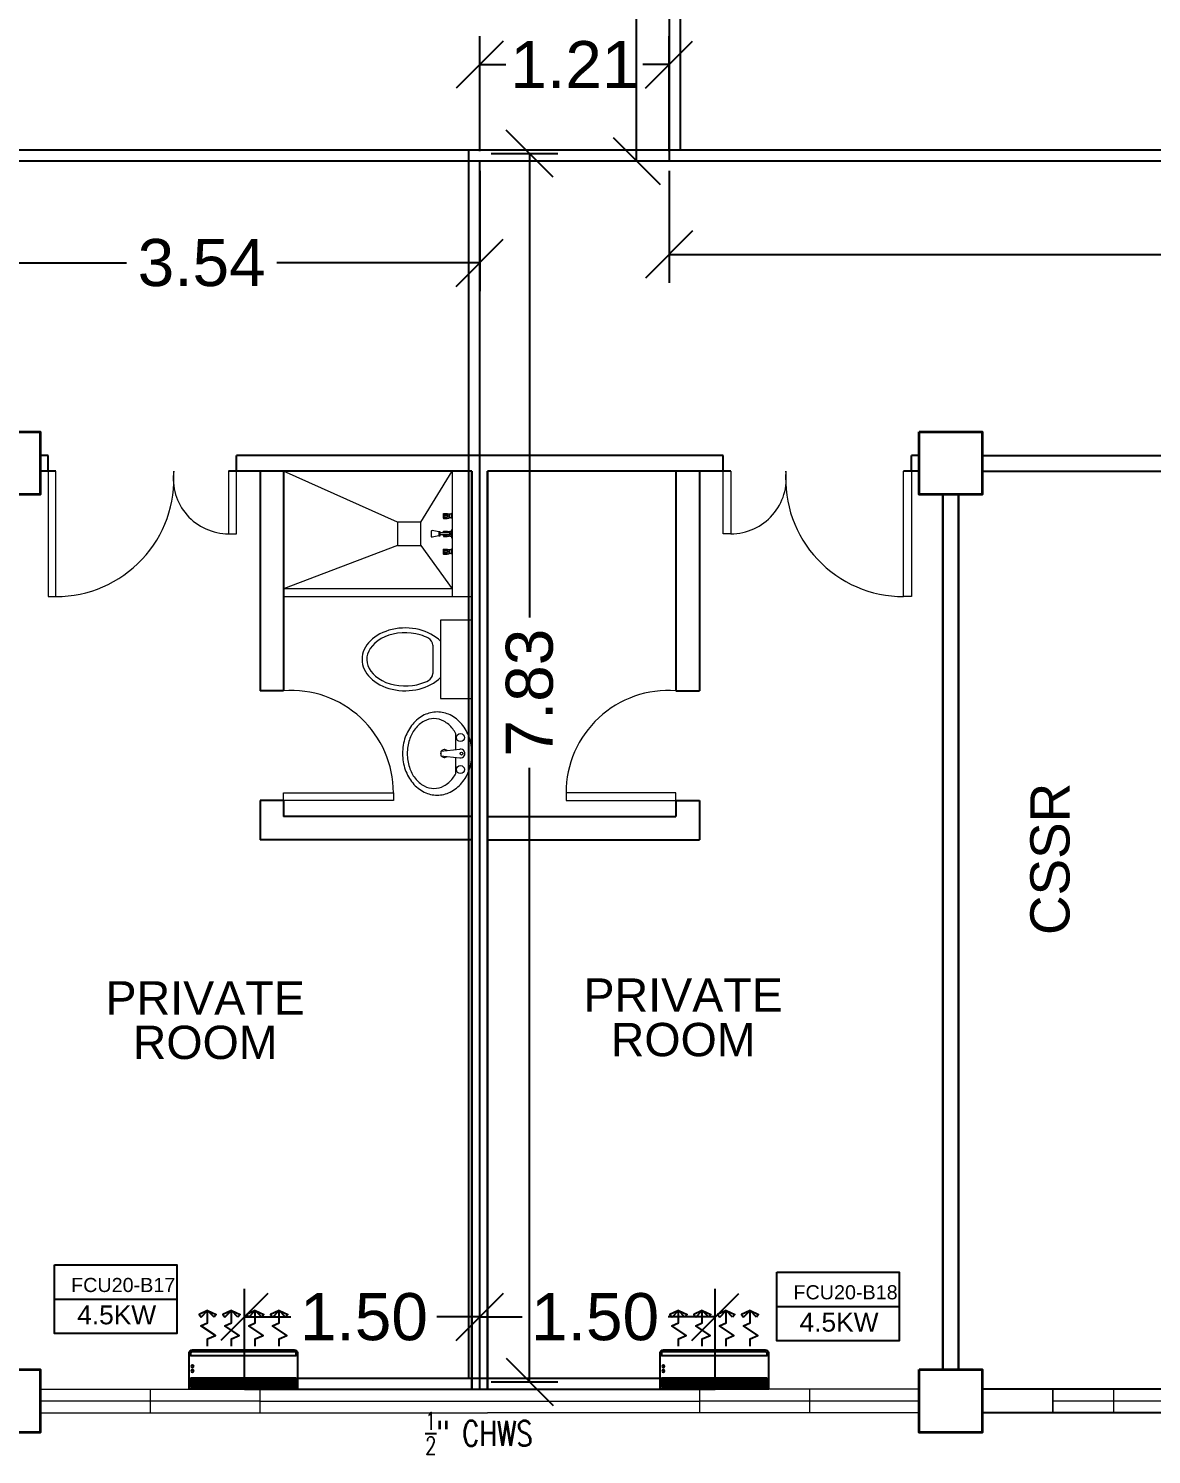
# Model space of a CAD drawing. Header units: millimetres. Extents: x 5 to 598, y 3 to 339.
# Drawn here: x 266.09 to 273.25, y 182.67 to 191.75 of the extents above; entities that cross this region are included whole.
import ezdxf

# ---------------------------------------------------------------- set-up
doc = ezdxf.new("R2010")
doc.units = ezdxf.units.MM
doc.header["$MEASUREMENT"] = 0
for name, color, linetype in [('AIR', 7, 'Continuous'), ('fcu line', 7, 'Continuous'), ('fcu return', 7, 'Continuous'), ('label', 7, 'Continuous'), ('Legends', 7, 'Continuous'), ('pipe label', 7, 'Continuous')]:
    doc.layers.add(name, color=color, linetype=linetype)
doc.styles.add('Arch-Dim', font='simplex.shx', dxfattribs={"width": 0.75})
doc.styles.get("Standard").update_dxf_attribs({"font": 'arial.ttf'})
doc.styles.add('SWISSLT175', font='swissl.ttf', dxfattribs={"height": 0.175})
doc.dimstyles.new('Copy of dimension', dxfattribs={"dimtxt": 0.3, "dimasz": 0.3, "dimexe": 0.18, "dimexo": 0.0625, "dimgap": 0.09, "dimtad": 0, "dimzin": 0, "dimdsep": 46, "dimtxsty": 'Standard', "dimblk": 'OBLIQUE', "dimcen": 0.09, "dimclrd": 256, "dimclre": 256, "dimclrt": 256, "dimadec": 0, "dimazin": 0, "dimtfac": 1, "dimtofl": 0, "dimtmove": 0, "dimatfit": 3, "dimldrblk": 'OBLIQUE', "dimfxl": 1, "dimtolj": 1, "dimtzin": 0, "dimarcsym": 0})

# ---------------------------------------------------------------- blocks, each defined once
blk = doc.blocks.new('CARRIER-S30-32 (FCD)')
at = {"layer": 'AIR'}
for p, q in [((0.825, -0.05), (-0.825, -0.05)), ((0.825, -0.075), (-0.825, -0.075)), ((0.825, -0.1), (-0.825, -0.1)), ((0.825, -0.125), (-0.825, -0.125)), ((0.825, -0.15), (-0.825, -0.15)), ((-0.6, -0.025), (-0.6, -0.175)), ((-0.4, -0.025), (-0.4, -0.175)), ((-0.2, -0.025), (-0.2, -0.175)), ((0, -0.025), (0, -0.175)), ((0.2, -0.025), (0.2, -0.175)), ((0.4, -0.025), (0.4, -0.175)), ((0.6, -0.025), (0.6, -0.175))]:
    blk.add_line(p, q, dxfattribs=at)
for points in [[(-0.8, -0.62), (0.8, -0.62, 0.414214), (0.85, -0.57), (0.85, 0), (-0.85, 0), (-0.85, -0.57, 0.414214)], [(-0.8, -0.595), (0.8, -0.595, 0.414214), (0.825, -0.57), (0.825, -0.525), (-0.825, -0.525), (-0.825, -0.57, 0.414214)]]:
    blk.add_lwpolyline(points, format="xyb", close=True, dxfattribs=at)
for points in [[(-0.825, -0.025), (0.825, -0.025), (0.825, -0.175), (-0.825, -0.175)], [(-0.664, -1.134), (-0.562, -1.239), (-0.697, -1.177)], [(-0.461, -1.134), (-0.562, -1.239), (-0.428, -1.177)], [(-0.289, -1.134), (-0.188, -1.239), (-0.322, -1.177)], [(-0.086, -1.134), (-0.188, -1.239), (-0.053, -1.177)], [(0.086, -1.134), (0.187, -1.239), (0.053, -1.177)], [(0.289, -1.134), (0.187, -1.239), (0.322, -1.177)], [(0.461, -1.134), (0.562, -1.239), (0.428, -1.177)], [(0.664, -1.134), (0.562, -1.239), (0.697, -1.177)]]:
    blk.add_lwpolyline(points, close=True, dxfattribs=at)
for points in [[(-0.562, -0.678), (-0.562, -0.794), (-0.44, -0.843), (-0.667, -0.996), (-0.562, -1.044), (-0.562, -1.239)], [(-0.188, -0.678), (-0.188, -0.794), (-0.065, -0.843), (-0.292, -0.996), (-0.188, -1.044), (-0.188, -1.239)], [(0.187, -0.678), (0.187, -0.794), (0.31, -0.843), (0.083, -0.996), (0.187, -1.044), (0.187, -1.239)], [(0.562, -0.678), (0.562, -0.794), (0.685, -0.843), (0.458, -0.996), (0.562, -1.044), (0.562, -1.239)]]:
    blk.add_lwpolyline(points, dxfattribs=at)
for centre in [(-0.8, -0.285), (-0.8, -0.36)]:
    blk.add_circle(centre, 0.0187, dxfattribs=at)
blk = doc.blocks.new('_Oblique')
at = {"color": 0, "linetype": 'ByBlock', "lineweight": -2}
blk.add_line((-0.5, -0.5), (0.5, 0.5), dxfattribs=at)
blk = doc.blocks.new('*D119')
at = {"layer": 'Defpoints', "color": 0, "transparency": 16777216}
for p in [(270.175, 190.9093), (279.1929, 190.9093), (270.175, 190.3138)]:
    blk.add_point(p, dxfattribs=at)
at = {"layer": 'Legends', "lineweight": -2, "transparency": 16777216}
for p, q in [((270.175, 190.8468), (270.175, 190.1338)), ((279.1929, 190.8468), (279.1929, 190.1338)), ((270.175, 190.3138), (274.2059, 190.3138)), ((279.1929, 190.3138), (275.1621, 190.3138))]:
    blk.add_line(p, q, dxfattribs=at)
at = {"layer": 'Legends', "lineweight": -2, "transparency": 16777216, "xscale": 0.3, "yscale": 0.3, "zscale": 0.3, "rotation": 180}
blk.add_blockref('_Oblique', (270.175, 190.3138), dxfattribs=at)
at = {"layer": 'Legends', "lineweight": -2, "transparency": 16777216, "xscale": 0.3, "yscale": 0.3, "zscale": 0.3}
blk.add_blockref('_Oblique', (279.1929, 190.3138), dxfattribs=at)
at = {"layer": 'Legends', "transparency": 16777216, "insert": (274.684, 190.3138), "char_height": 0.3, "attachment_point": 5}
blk.add_mtext('\\A1;9.02', dxfattribs=at)
blk = doc.blocks.new('*D120')
at = {"layer": 'Defpoints', "color": 0, "transparency": 16777216}
for p in [(268.9691, 191.5238), (268.9691, 190.9093), (270.175, 190.9093)]:
    blk.add_point(p, dxfattribs=at)
at = {"layer": 'Legends', "lineweight": -2, "transparency": 16777216}
for p, q in [((268.9691, 190.9718), (268.9691, 191.7038)), ((270.175, 190.9718), (270.175, 191.7038)), ((268.9691, 191.5238), (269.1355, 191.5238)), ((270.175, 191.5238), (270.0086, 191.5238))]:
    blk.add_line(p, q, dxfattribs=at)
at = {"layer": 'Legends', "lineweight": -2, "transparency": 16777216, "xscale": 0.3, "yscale": 0.3, "zscale": 0.3, "rotation": 180}
blk.add_blockref('_Oblique', (268.9691, 191.5238), dxfattribs=at)
at = {"layer": 'Legends', "lineweight": -2, "transparency": 16777216, "xscale": 0.3, "yscale": 0.3, "zscale": 0.3}
blk.add_blockref('_Oblique', (270.175, 191.5238), dxfattribs=at)
at = {"layer": 'Legends', "transparency": 16777216, "insert": (269.572, 191.5238), "char_height": 0.3, "attachment_point": 5}
blk.add_mtext('\\A1;1.21', dxfattribs=at)
blk = doc.blocks.new('*D121')
at = {"layer": 'Defpoints', "color": 0, "transparency": 16777216}
for p in [(269.9682, 195.0739), (270.175, 195.0739), (270.175, 190.9093)]:
    blk.add_point(p, dxfattribs=at)
at = {"layer": 'Legends', "lineweight": -2, "transparency": 16777216}
for p, q in [((270.1125, 195.0739), (269.7882, 195.0739)), ((269.9682, 195.0739), (269.9682, 193.4772)), ((269.9682, 190.9093), (269.9682, 192.5061)), ((270.1125, 190.9093), (269.7882, 190.9093))]:
    blk.add_line(p, q, dxfattribs=at)
at = {"layer": 'Legends', "lineweight": -2, "transparency": 16777216, "xscale": 0.3, "yscale": 0.3, "zscale": 0.3}
for p, rotation in [((269.9682, 195.0739), 90), ((269.9682, 190.9093), 270)]:
    blk.add_blockref('_Oblique', p, dxfattribs=dict(at, rotation=rotation))
at = {"layer": 'Legends', "transparency": 16777216, "insert": (269.9682, 192.9916), "char_height": 0.3, "attachment_point": 5, "rotation": 90}
blk.add_mtext('\\A1;4.16', dxfattribs=at)
blk = doc.blocks.new('*D122')
at = {"layer": 'Defpoints', "color": 0, "transparency": 16777216}
for p in [(268.9802, 190.9563), (268.9802, 183.1313), (269.2866, 183.1313)]:
    blk.add_point(p, dxfattribs=at)
at = {"layer": 'Legends', "lineweight": -2, "transparency": 16777216}
for p, q in [((269.0427, 190.9563), (269.4666, 190.9563)), ((269.2866, 190.9563), (269.2866, 188.0006)), ((269.2866, 183.1313), (269.2866, 187.0438)), ((269.0427, 183.1313), (269.4666, 183.1313))]:
    blk.add_line(p, q, dxfattribs=at)
at = {"layer": 'Legends', "lineweight": -2, "transparency": 16777216, "xscale": 0.3, "yscale": 0.3, "zscale": 0.3}
for p, rotation in [((269.2866, 190.9563), 90), ((269.2866, 183.1313), 270)]:
    blk.add_blockref('_Oblique', p, dxfattribs=dict(at, rotation=rotation))
at = {"layer": 'Legends', "transparency": 16777216, "insert": (269.2866, 187.5222), "char_height": 0.3, "attachment_point": 5, "rotation": 90}
blk.add_mtext('\\A1;7.83', dxfattribs=at)
blk = doc.blocks.new('*D123')
at = {"layer": 'Defpoints', "color": 0, "transparency": 16777216}
for p in [(270.4691, 183.5446), (268.9691, 183.0843), (270.4691, 183.0843)]:
    blk.add_point(p, dxfattribs=at)
at = {"layer": 'Legends', "lineweight": -2, "transparency": 16777216}
for p, q in [((268.9691, 183.1468), (268.9691, 183.7246)), ((270.4691, 183.1468), (270.4691, 183.7246)), ((268.9691, 183.5446), (269.2389, 183.5446)), ((270.4691, 183.5446), (270.1689, 183.5446))]:
    blk.add_line(p, q, dxfattribs=at)
at = {"layer": 'Legends', "lineweight": -2, "transparency": 16777216, "xscale": 0.3, "yscale": 0.3, "zscale": 0.3, "rotation": 180}
blk.add_blockref('_Oblique', (268.9691, 183.5446), dxfattribs=at)
at = {"layer": 'Legends', "lineweight": -2, "transparency": 16777216, "xscale": 0.3, "yscale": 0.3, "zscale": 0.3}
blk.add_blockref('_Oblique', (270.4691, 183.5446), dxfattribs=at)
at = {"layer": 'Legends', "transparency": 16777216, "insert": (269.7039, 183.5446), "char_height": 0.3, "attachment_point": 5}
blk.add_mtext('\\A1;1.50', dxfattribs=at)
blk = doc.blocks.new('*D124')
at = {"layer": 'Defpoints', "color": 0, "transparency": 16777216}
for p in [(267.4691, 183.5446), (267.4691, 183.0843), (268.9691, 183.0843)]:
    blk.add_point(p, dxfattribs=at)
at = {"layer": 'Legends', "lineweight": -2, "transparency": 16777216}
for p, q in [((267.4691, 183.1468), (267.4691, 183.7246)), ((268.9691, 183.1468), (268.9691, 183.7246)), ((267.4691, 183.5446), (267.7659, 183.5446)), ((268.9691, 183.5446), (268.6959, 183.5446))]:
    blk.add_line(p, q, dxfattribs=at)
at = {"layer": 'Legends', "lineweight": -2, "transparency": 16777216, "xscale": 0.3, "yscale": 0.3, "zscale": 0.3, "rotation": 180}
blk.add_blockref('_Oblique', (267.4691, 183.5446), dxfattribs=at)
at = {"layer": 'Legends', "lineweight": -2, "transparency": 16777216, "xscale": 0.3, "yscale": 0.3, "zscale": 0.3}
blk.add_blockref('_Oblique', (268.9691, 183.5446), dxfattribs=at)
at = {"layer": 'Legends', "transparency": 16777216, "insert": (268.2309, 183.5446), "char_height": 0.3, "attachment_point": 5}
blk.add_mtext('\\A1;1.50', dxfattribs=at)
blk = doc.blocks.new('*D125')
at = {"layer": 'Defpoints', "color": 0, "transparency": 16777216}
for p in [(265.4253, 190.9093), (268.9691, 190.9093), (265.4253, 190.2605)]:
    blk.add_point(p, dxfattribs=at)
at = {"layer": 'Legends', "lineweight": -2, "transparency": 16777216}
for p, q in [((265.4253, 190.8468), (265.4253, 190.0805)), ((268.9691, 190.8468), (268.9691, 190.0805)), ((265.4253, 190.2605), (266.7183, 190.2605)), ((268.9691, 190.2605), (267.6761, 190.2605))]:
    blk.add_line(p, q, dxfattribs=at)
at = {"layer": 'Legends', "lineweight": -2, "transparency": 16777216, "xscale": 0.3, "yscale": 0.3, "zscale": 0.3, "rotation": 180}
blk.add_blockref('_Oblique', (265.4253, 190.2605), dxfattribs=at)
at = {"layer": 'Legends', "lineweight": -2, "transparency": 16777216, "xscale": 0.3, "yscale": 0.3, "zscale": 0.3}
blk.add_blockref('_Oblique', (268.9691, 190.2605), dxfattribs=at)
at = {"layer": 'Legends', "transparency": 16777216, "insert": (267.1972, 190.2605), "char_height": 0.3, "attachment_point": 5}
blk.add_mtext('\\A1;3.54', dxfattribs=at)

msp = doc.modelspace()

# ---------------------------------------------------------------- linework, layer by layer
at = {"color": 8, "lineweight": 25}
for p, q in [((266.2191, 189.0343), (266.1691, 189.0343)), ((266.2191, 188.9343), (266.2191, 189.0343)), ((269.0191, 189.0343), (267.4191, 189.0343)), ((267.4191, 188.9343), (267.4191, 189.0343)), ((270.5191, 189.0343), (268.9191, 189.0343)), ((270.5191, 188.9343), (270.5191, 189.0343)), ((271.7691, 189.0343), (271.7191, 189.0343)), ((271.7191, 188.9343), (271.7191, 189.0343)), ((272.1691, 189.0343), (275.1191, 189.0343)), ((266.2691, 188.9343), (266.1691, 188.9343)), ((268.9191, 188.9343), (267.3691, 188.9343)), ((268.9191, 183.0843), (268.9191, 188.9343)), ((268.9191, 188.9343), (268.9191, 183.0843)), ((269.0191, 183.0843), (269.0191, 188.9343)), ((269.0191, 188.9343), (269.0191, 183.0843)), ((270.5691, 188.9343), (269.0191, 188.9343)), ((271.7691, 188.9343), (271.6691, 188.9343)), ((272.1691, 188.9343), (275.4191, 188.9343)), ((271.9191, 183.2093), (271.9191, 188.7843)), ((271.9191, 188.7843), (271.9191, 183.2093)), ((272.0191, 188.7843), (272.0191, 185.8093)), ((272.0191, 183.2093), (272.0191, 188.7843)), ((272.0191, 188.7843), (272.0191, 183.2093)), ((272.0191, 187.1843), (272.0191, 185.0843)), ((275.5191, 183.0843), (272.1691, 183.0843)), ((275.5191, 182.9343), (272.1691, 182.9343))]:
    msp.add_line(p, q, dxfattribs=at)
at = {"color": 8, "lineweight": 25, "ltscale": 0.3}
for p, q in [((267.5691, 188.9343), (267.5691, 187.5343)), ((267.7191, 188.9343), (267.7191, 187.5343)), ((270.2191, 188.9343), (270.2191, 187.5343)), ((270.3691, 188.9343), (270.3691, 187.5343)), ((267.7191, 187.5343), (267.5691, 187.5343)), ((270.2191, 187.5343), (270.3691, 187.5343)), ((267.5691, 186.8343), (267.5691, 186.5843)), ((267.7191, 186.8343), (267.5691, 186.8343)), ((267.7191, 186.8343), (267.7191, 186.7343)), ((270.2191, 186.8343), (270.2191, 186.7343)), ((270.2191, 186.8343), (270.3691, 186.8343)), ((270.3691, 186.8343), (270.3691, 186.5843)), ((268.9191, 186.7343), (267.7191, 186.7343)), ((269.0191, 186.7343), (270.2191, 186.7343)), ((268.9191, 186.5843), (267.5691, 186.5843)), ((269.0191, 186.5843), (270.3691, 186.5843))]:
    msp.add_line(p, q, dxfattribs=at)
at = {"color": 8, "lineweight": 9, "ltscale": 0.3}
for p, q in [((268.4441, 188.6093), (267.7191, 188.9343)), ((268.5941, 188.6093), (268.7941, 188.9343)), ((268.4441, 188.4593), (267.7191, 188.1843)), ((268.5941, 188.4593), (268.7941, 188.1843))]:
    msp.add_line(p, q, dxfattribs=at)
at = {"color": 8, "lineweight": 9}
for p, q in [((268.7941, 188.9343), (268.7941, 188.1343)), ((268.7354, 188.6611), (268.7354, 188.6349)), ((268.7354, 188.6611), (268.7369, 188.6611)), ((268.7354, 188.6349), (268.7369, 188.6349)), ((268.7369, 188.6611), (268.7388, 188.6647)), ((268.7369, 188.6611), (268.7369, 188.6349)), ((268.7369, 188.6349), (268.7388, 188.6313)), ((268.7388, 188.6647), (268.7388, 188.6313)), ((268.7388, 188.6647), (268.7607, 188.6646)), ((268.7388, 188.6313), (268.7607, 188.6313)), ((268.7475, 188.654), (268.7596, 188.654)), ((268.7475, 188.6419), (268.7596, 188.6419)), ((268.7476, 188.6611), (268.7597, 188.6611)), ((268.7476, 188.6349), (268.7597, 188.6349)), ((268.7607, 188.6646), (268.7648, 188.6625)), ((268.7607, 188.6612), (268.7607, 188.6539)), ((268.7607, 188.6348), (268.7607, 188.6421)), ((268.7607, 188.6313), (268.7648, 188.6335)), ((268.7666, 188.662), (268.7725, 188.662)), ((268.7666, 188.634), (268.7725, 188.634)), ((268.7725, 188.662), (268.7747, 188.6612)), ((268.7725, 188.662), (268.7725, 188.634)), ((268.7725, 188.634), (268.7747, 188.6347)), ((268.7747, 188.6612), (268.7747, 188.6347)), ((268.7865, 188.6593), (268.7747, 188.6593)), ((268.7865, 188.6366), (268.7747, 188.6366)), ((268.7933, 188.665), (268.7865, 188.6616)), ((268.7865, 188.6616), (268.7865, 188.6343)), ((268.7933, 188.6309), (268.7865, 188.6343)), ((268.7933, 188.665), (268.7933, 188.6309)), ((268.7933, 188.665), (268.7941, 188.665)), ((268.7933, 188.6309), (268.7941, 188.6309)), ((268.7941, 188.665), (268.7941, 188.6309)), ((268.6622, 188.515), (268.6622, 188.5537)), ((268.7087, 188.5467), (268.6667, 188.5552)), ((268.7087, 188.522), (268.6667, 188.5135)), ((268.7162, 188.5467), (268.7087, 188.5467)), ((268.7087, 188.5467), (268.7087, 188.522)), ((268.7087, 188.5467), (268.7087, 188.522)), ((268.7087, 188.522), (268.7162, 188.522)), ((268.7162, 188.522), (268.7162, 188.5467)), ((268.7162, 188.5419), (268.7786, 188.5419)), ((268.7786, 188.5268), (268.7162, 188.5268)), ((268.7353, 188.5474), (268.7353, 188.5419)), ((268.7353, 188.5474), (268.7369, 188.5474)), ((268.7353, 188.5268), (268.7353, 188.5213)), ((268.7353, 188.5213), (268.7369, 188.5213)), ((268.7369, 188.5474), (268.7388, 188.551)), ((268.7369, 188.5474), (268.7369, 188.5419)), ((268.7369, 188.5268), (268.7369, 188.5213)), ((268.7369, 188.5213), (268.7387, 188.5177)), ((268.7388, 188.551), (268.7387, 188.5419)), ((268.7387, 188.5268), (268.7387, 188.5177)), ((268.7387, 188.5177), (268.7607, 188.5177)), ((268.7388, 188.551), (268.7607, 188.551)), ((268.7476, 188.5474), (268.7597, 188.5474)), ((268.7476, 188.5213), (268.7597, 188.5213)), ((268.7607, 188.551), (268.7648, 188.5488)), ((268.7607, 188.5476), (268.7607, 188.5419)), ((268.7607, 188.5211), (268.7607, 188.5268)), ((268.7607, 188.5177), (268.7648, 188.5199)), ((268.7666, 188.5484), (268.7725, 188.5484)), ((268.7666, 188.5203), (268.7725, 188.5203)), ((268.7725, 188.5484), (268.7725, 188.5419)), ((268.7725, 188.5484), (268.7747, 188.5476)), ((268.7725, 188.5268), (268.7725, 188.5203)), ((268.7725, 188.5203), (268.7747, 188.5211)), ((268.7747, 188.5476), (268.7747, 188.5419)), ((268.7786, 188.5457), (268.7747, 188.5457)), ((268.7747, 188.5268), (268.7747, 188.5211)), ((268.7786, 188.523), (268.7747, 188.523)), ((268.7786, 188.517), (268.7786, 188.5517)), ((268.7786, 188.5517), (268.7883, 188.5517)), ((268.7786, 188.5419), (268.7786, 188.5268)), ((268.7883, 188.517), (268.7786, 188.517)), ((268.7883, 188.5517), (268.7941, 188.5633)), ((268.7883, 188.517), (268.7883, 188.5517)), ((268.7883, 188.5517), (268.7883, 188.517)), ((268.794, 188.5054), (268.7883, 188.517)), ((268.7941, 188.5633), (268.794, 188.5054)), ((268.7353, 188.4338), (268.7368, 188.4338)), ((268.7353, 188.4338), (268.7353, 188.4076)), ((268.7368, 188.4338), (268.7387, 188.4374)), ((268.7368, 188.4338), (268.7368, 188.4076)), ((268.7387, 188.4374), (268.7607, 188.4374)), ((268.7387, 188.4374), (268.7387, 188.404)), ((268.7475, 188.4268), (268.7596, 188.4268)), ((268.7476, 188.4338), (268.7597, 188.4338)), ((268.7607, 188.4374), (268.7648, 188.4352)), ((268.7607, 188.4339), (268.7607, 188.4266)), ((268.7666, 188.4347), (268.7724, 188.4347)), ((268.7724, 188.4347), (268.7724, 188.4067)), ((268.7724, 188.4347), (268.7747, 188.434)), ((268.7747, 188.434), (268.7747, 188.4075)), ((268.7865, 188.4321), (268.7747, 188.4321)), ((268.7933, 188.4378), (268.7865, 188.4343)), ((268.7865, 188.4343), (268.7865, 188.4071)), ((268.7933, 188.4378), (268.794, 188.4378)), ((268.7933, 188.4378), (268.7933, 188.4037)), ((268.794, 188.4378), (268.794, 188.4037)), ((268.7353, 188.4076), (268.7368, 188.4076)), ((268.7368, 188.4076), (268.7387, 188.404)), ((268.7387, 188.404), (268.7607, 188.404)), ((268.7475, 188.4147), (268.7596, 188.4147)), ((268.7476, 188.4076), (268.7597, 188.4076)), ((268.7607, 188.4075), (268.7607, 188.4148)), ((268.7607, 188.404), (268.7648, 188.4062)), ((268.7666, 188.4067), (268.7724, 188.4067)), ((268.7724, 188.4067), (268.7747, 188.4075)), ((268.7865, 188.4093), (268.7747, 188.4093)), ((268.7933, 188.4037), (268.7865, 188.4071)), ((268.7933, 188.4037), (268.794, 188.4037)), ((268.9191, 187.9843), (268.7191, 187.9843)), ((268.7191, 187.9843), (268.7191, 187.4843)), ((268.9191, 187.4843), (268.9191, 187.9843)), ((269.0191, 187.4843), (269.0191, 187.9843)), ((268.6691, 187.8249), (268.6691, 187.644)), ((268.7191, 187.4843), (268.9191, 187.4843)), ((268.8171, 187.1587), (268.8171, 187.261)), ((268.7212, 187.1488), (268.843, 187.1622)), ((269.0191, 187.1843), (269.0191, 185.0843)), ((268.7212, 187.1198), (268.843, 187.1065)), ((272.0191, 184.8093), (272.0191, 184.4343)), ((272.0191, 184.4343), (272.0191, 183.2093)), ((266.1691, 183.0843), (268.9191, 183.0843)), ((266.1691, 183.0843), (266.1691, 182.9343)), ((266.8691, 183.0843), (266.8691, 182.9343)), ((267.5691, 182.9343), (267.5691, 183.0843)), ((268.9191, 183.0843), (269.0191, 183.0843)), ((271.7691, 183.0843), (269.0191, 183.0843)), ((270.3691, 183.0843), (270.3691, 182.9343)), ((271.0691, 183.0843), (271.0691, 182.9343)), ((271.7691, 182.9343), (271.7691, 183.0843)), ((272.6191, 183.0843), (272.1691, 183.0843)), ((272.6191, 183.0843), (272.6191, 182.9343)), ((273.0091, 182.9343), (273.0091, 183.0843)), ((273.0091, 183.0843), (273.3991, 183.0843)), ((267.5691, 183.0093), (266.1691, 183.0093)), ((267.5691, 183.0093), (270.3691, 183.0093)), ((271.7691, 183.0093), (270.3691, 183.0093)), ((274.5691, 183.0093), (272.6191, 183.0093)), ((266.1691, 182.9343), (269.0191, 182.9343)), ((271.7691, 182.9343), (269.0191, 182.9343)), ((272.1691, 182.9343), (272.6191, 182.9343)), ((272.6191, 182.9343), (274.5191, 182.9343)), ((272.6191, 182.9343), (273.0091, 182.9343))]:
    msp.add_line(p, q, dxfattribs=at)
at = {"color": 8, "lineweight": 35}
for points in [[(265.7691, 189.1843), (266.1691, 189.1843), (266.1691, 188.7843), (265.7691, 188.7843)], [(271.7691, 189.1843), (272.1691, 189.1843), (272.1691, 188.7843), (271.7691, 188.7843)], [(265.7691, 183.2093), (266.1691, 183.2093), (266.1691, 182.8093), (265.7691, 182.8093)], [(271.7691, 183.2093), (272.1691, 183.2093), (272.1691, 182.8093), (271.7691, 182.8093)]]:
    msp.add_lwpolyline(points, close=True, dxfattribs=at)
at = {"color": 8, "lineweight": 13, "ltscale": 0.03}
for points in [[(266.2691, 188.9343), (266.2191, 188.9343), (266.2191, 188.1343), (266.2691, 188.1343)], [(267.4191, 188.9343), (267.3691, 188.9343), (267.3691, 188.5343), (267.4191, 188.5343)], [(270.5191, 188.9343), (270.5691, 188.9343), (270.5691, 188.5343), (270.5191, 188.5343)], [(271.6691, 188.9343), (271.7191, 188.9343), (271.7191, 188.1343), (271.6691, 188.1343)], [(267.7191, 186.8343), (267.7191, 186.8843), (268.4191, 186.8843), (268.4191, 186.8343)], [(270.2191, 186.8343), (270.2191, 186.8843), (269.5191, 186.8843), (269.5191, 186.8343)]]:
    msp.add_lwpolyline(points, close=True, dxfattribs=at)
at = {"color": 8, "lineweight": 9, "ltscale": 0.03}
msp.add_lwpolyline([(268.5941, 188.4593), (268.5941, 188.6093), (268.4441, 188.6093), (268.4441, 188.4593)], close=True, dxfattribs=at)
at = {"color": 8, "lineweight": 9, "ltscale": 0.3}
msp.add_lwpolyline([(268.7941, 188.1843), (267.7191, 188.1843), (267.7191, 188.1343), (268.9191, 188.1343), (268.9191, 188.1343)], dxfattribs=at)
at = {"color": 8, "lineweight": 9}
msp.add_lwpolyline([(268.6981, 187.3993, 0.11576), (268.6156, 187.38, 0.104047), (268.5418, 187.3217, 0.090875), (268.4944, 187.2378, 0.083344), (268.4771, 187.1343, 0.083344), (268.4944, 187.0309, 0.090875), (268.5418, 186.947, 0.104047), (268.6156, 186.8887, 0.11576), (268.6981, 186.8693, 0.11576), (268.7805, 186.8887, 0.104047), (268.8543, 186.947, 0.090875), (268.9017, 187.0309, 0.083344), (268.9191, 187.1343, 0.083344), (268.9017, 187.2378, 0.090875), (268.8543, 187.3217, 0.104047), (268.7805, 187.38, 0.11576)], format="xyb", close=True, dxfattribs=at)
msp.add_lwpolyline([(268.6771, 187.3568, 0.124838), (268.6145, 187.341, 0.105788), (268.5568, 187.2917, 0.086697), (268.5206, 187.2219, 0.076776), (268.5071, 187.1343, 0.076776), (268.5206, 187.0468, 0.086697), (268.5568, 186.977, 0.105788), (268.6145, 186.9277, 0.124838), (268.6771, 186.9118, 0.124838), (268.7396, 186.9277, 0.105788), (268.7973, 186.977, 0.040067), (268.8171, 187.0077), (268.8171, 187.11, 0.040067)], format="xyb", dxfattribs=at)
msp.add_lwpolyline([(272.6191, 183.0843), (274.5691, 183.0843), (274.5691, 182.9343), (272.6191, 182.9343)], close=True, dxfattribs=at)
for centre, radius in [((268.8461, 187.2359), 0.0255), ((268.8526, 187.1343), 0.0095), ((268.8461, 187.0327), 0.0255)]:
    msp.add_circle(centre, radius, dxfattribs=at)
at = {"color": 8, "lineweight": 13, "ltscale": 0.03}
for centre, radius, start, end in [((266.2691, 188.8859), 0.7516, 270, 3.69522), ((267.3691, 188.8875), 0.3531, 172.37185, 270), ((270.5691, 188.8875), 0.3531, 270, 7.62815), ((271.6691, 188.8859), 0.7516, 176.30478, 270), ((267.7673, 186.8843), 0.6518, 0, 94.24219), ((270.1708, 186.8843), 0.6518, 85.75781, 180)]:
    msp.add_arc(centre, radius, start, end, dxfattribs=at)
at = {"color": 8, "lineweight": 9}
for centre, radius, start, end in [((268.6191, 187.8249), 0.05, 0, 61.84994), ((268.6191, 187.644), 0.05, 298.00836, 360), ((268.6771, 187.2256), 0.1313, 61.53644, 90), ((268.6532, 187.1816), 0.1812, 37.38145, 61.53644), ((268.6158, 187.153), 0.2284, 28.20375, 37.38145), ((268.7441, 187.1343), 0.025, 48.79782, 143.69319), ((268.8461, 187.1343), 0.028, 263.75449, 96.24551), ((268.7441, 187.1343), 0.025, 161.37929, 198.62071), ((268.8149, 187.1343), 0.0948, 171.20259, 188.79741), ((268.7441, 187.1343), 0.025, 216.30681, 311.20218)]:
    msp.add_arc(centre, radius, start, end, dxfattribs=at)
for centre, major_axis, ratio, start_param, end_param in [((268.7432, 188.648), (0.00268, 0.00268), 1, 1.643677, 3.068487), ((268.7484, 188.6737), (0.00896, 0.00896), 1, 3.15309, 3.864175), ((268.7484, 188.6223), (-0.00896, 0.00896), 1, -0.722807, -0.011722), ((268.7482, 188.6436), (0.00738, 0.00738), 1, 0.858879, 1.643677), ((268.7482, 188.6523), (-0.00738, 0.00738), 1, 1.497691, 2.282489), ((268.7596, 188.6503), (0.00268, 0.00268), 1, 0.157647, 0.785286), ((268.7596, 188.6457), (0.00268, 0.00268), 1, 3.926878, 4.554518), ((268.7597, 188.6649), (-0.00268, 0.00268), 1, 2.356082, 2.983721), ((268.7597, 188.6311), (-0.00268, 0.00268), 1, -1.41315, -0.785511), ((268.7545, 188.6432), (-0.00887, 0.00887), 1, 4.509022, 4.870036), ((268.7545, 188.6528), (-0.00887, 0.00887), 1, 2.983721, 3.344735), ((268.7537, 188.6197), (0.0118, 0.0118), 1, 0.132318, 0.264544), ((268.7537, 188.6762), (-0.0118, 0.0118), 1, 2.876824, 3.009049), ((268.7666, 188.6658), (-0.00268, 0.00268), 1, 1.862141, 2.356082), ((268.7666, 188.6302), (-0.00268, 0.00268), 1, -0.785511, -0.291569), ((268.7618, 188.648), (0.00268, 0.00268), 1, 4.915531, 6.079819), ((268.6654, 188.517), (-0.00268, 0.00268), 1, 1.354119, 2.724181), ((268.7484, 188.5601), (0.00896, 0.00896), 1, 3.15309, 3.864175), ((268.7484, 188.5086), (0.00896, 0.00896), 1, 0.847989, 1.559075), ((268.7597, 188.5512), (0.00268, 0.00268), 1, 3.926878, 4.554518), ((268.7597, 188.5175), (0.00268, 0.00268), 1, 0.157647, 0.785286), ((268.7537, 188.5626), (-0.0118, 0.0118), 1, 2.876824, 3.009049), ((268.7536, 188.5061), (-0.0118, 0.0118), 1, -1.438478, -1.306252), ((268.7666, 188.5521), (0.00268, 0.00268), 1, 3.432937, 3.926878), ((268.7666, 188.5165), (0.00268, 0.00268), 1, 0.785286, 1.279227), ((268.7432, 188.4207), (0.00268, 0.00268), 1, 1.643677, 3.068487), ((268.7484, 188.4464), (0.00896, 0.00896), 1, 3.15309, 3.864175), ((268.7482, 188.4164), (0.00738, 0.00738), 1, 0.858879, 1.643677), ((268.7596, 188.423), (0.00268, 0.00268), 1, 0.157647, 0.785286), ((268.7597, 188.4376), (-0.00268, 0.00268), 1, 2.356082, 2.983721), ((268.7545, 188.4159), (-0.00887, 0.00887), 1, 4.509022, 4.870036), ((268.7536, 188.449), (0.0118, 0.0118), 1, 4.44762, 4.579846), ((268.7666, 188.4385), (-0.00268, 0.00268), 1, 1.862141, 2.356082), ((268.7618, 188.4207), (0.00268, 0.00268), 1, 4.915531, 6.079819), ((268.7484, 188.395), (-0.00896, 0.00896), 1, -0.722807, -0.011722), ((268.7482, 188.4251), (-0.00738, 0.00738), 1, 1.497691, 2.282489), ((268.7596, 188.4184), (0.00268, 0.00268), 1, 3.926878, 4.554518), ((268.7597, 188.4038), (-0.00268, 0.00268), 1, -1.41315, -0.785511), ((268.7545, 188.4255), (-0.00887, 0.00887), 1, 2.983721, 3.344735), ((268.7536, 188.3925), (0.0118, 0.0118), 1, 0.132318, 0.264544), ((268.7666, 188.4029), (-0.00268, 0.00268), 1, -0.785511, -0.291569), ((268.4941, 187.7343), (0.275, 0), 0.727273, 0.612555, 5.670631)]:
    msp.add_ellipse(centre, major_axis=major_axis, ratio=ratio, start_param=start_param, end_param=end_param, dxfattribs=at)
at = {"color": 8, "lineweight": 9, "extrusion": (-2.88216e-41, -4.99074e-41, -1)}
msp.add_ellipse((268.6654, 188.5517), major_axis=(-0.00268, 0.00268), ratio=1, start_param=6.066732, end_param=7.436794, dxfattribs=at)
at = {"color": 8, "lineweight": 9}
msp.add_open_spline([(268.6426, 187.869), (268.6262, 187.8778), (268.6082, 187.8852), (268.517, 187.9121), (268.4298, 187.907), (268.2982, 187.8492), (268.2568, 187.7991), (268.2434, 187.701), (268.2693, 187.6489), (268.3805, 187.5748), (268.4642, 187.557), (268.578, 187.5726), (268.6129, 187.5841), (268.6425, 187.5998)], degree=3, knots=[0.937253, 0.937253, 0.937253, 0.937253, 1.185372, 1.185372, 2.113864, 2.113864, 3.042356, 3.042356, 3.970847, 3.970847, 4.899339, 4.899339, 5.346062, 5.346062, 5.346062, 5.346062], dxfattribs=at)
at = {"layer": 'fcu line', "linetype": 'Continuous'}
for p, q in [((270.175, 195.0739), (270.175, 190.9093)), ((283.9816, 190.9093), (249.2045, 190.9093)), ((268.9691, 183.0843), (268.9691, 190.9093)), ((267.4691, 183.0843), (270.4691, 183.0843))]:
    msp.add_line(p, q, dxfattribs=at)
at = {"layer": 'fcu return', "linetype": 'Continuous'}
for p, q in [((270.245, 195.0739), (270.245, 190.9793)), ((283.9116, 190.9793), (249.2045, 190.9793)), ((268.8991, 183.1543), (268.8991, 190.9793)), ((267.4691, 183.1543), (270.4691, 183.1543))]:
    msp.add_line(p, q, dxfattribs=at)
at = {"layer": 'Legends', "linetype": 'Continuous', "lineweight": 25}
for p, q in [((266.2604, 183.6586), (267.0393, 183.6586)), ((270.8626, 183.6122), (271.6415, 183.6122))]:
    msp.add_line(p, q, dxfattribs=at)
at = {"layer": 'Legends'}
for points in [[(266.2604, 183.8771), (267.0393, 183.8771), (267.0393, 183.4402), (266.2604, 183.4402)], [(270.8626, 183.8306), (271.6415, 183.8306), (271.6415, 183.3937), (270.8626, 183.3937)]]:
    msp.add_lwpolyline(points, close=True, dxfattribs=at)

# ---------------------------------------------------------------- block references
at = {"layer": 'AIR', "xscale": -0.4053817101480872, "yscale": 0.4053817101480872, "zscale": 0.4053817101480872, "rotation": 180}
for p in [(267.463, 183.0843), (270.463, 183.0843)]:
    msp.add_blockref('CARRIER-S30-32 (FCD)', p, dxfattribs=at)

# ---------------------------------------------------------------- texts
at = {"layer": 'label', "color": 8, "lineweight": 9, "ltscale": 0.4, "insert": (272.6033, 186.4632), "char_height": 0.25, "attachment_point": 5, "rotation": 90, "line_spacing_factor": 0.8, "style": 'SWISSLT175'}
msp.add_mtext('CSSR', dxfattribs=at)
at = {"layer": 'label', "color": 8, "lineweight": 9, "ltscale": 0.4, "char_height": 0.2125, "attachment_point": 5, "line_spacing_factor": 0.8, "style": 'SWISSLT175'}
for insert in [(270.2648, 185.4523), (267.2194, 185.4345)]:
    msp.add_mtext('PRIVATE ^JROOM', dxfattribs=dict(at, insert=insert))
at = {"layer": 'Legends', "linetype": 'Continuous', "lineweight": 25, "attachment_point": 1}
for s, width, insert, char_height in [('FCU20-B17', 0.448108, (266.3654, 183.7936), 0.09), ('FCU20-B18', 0.448108, (270.9676, 183.7471), 0.09), ('4.5KW', 0.236742, (266.4042, 183.6179), 0.12), ('4.5KW', 0.236742, (271.0064, 183.5714), 0.12)]:
    msp.add_mtext_dynamic_manual_height_columns(s, width=width, gutter_width=1.011, heights=[0], dxfattribs=dict(at, insert=insert, char_height=char_height))
at = {"layer": 'pipe label', "color": 3, "linetype": 'Continuous', "lineweight": 25, "insert": (268.6207, 182.9375), "char_height": 0.16, "attachment_point": 1, "style": 'Arch-Dim'}
msp.add_mtext_dynamic_manual_height_columns('\\A1;{\\H0.7x;\\S1/2;}" CHWS', width=1.17294, gutter_width=1.011, heights=[0], dxfattribs=at)

# ---------------------------------------------------------------- dimensions: what is measured, and where the dimension line sits
at = {"layer": 'Legends'}
dim = msp.add_linear_dim(base=(269.9682, 195.0739), p1=(270.175, 190.9093), p2=(270.175, 195.0739), angle=90, dimstyle='Copy of dimension', dxfattribs=at)
dim.commit()
dim.dimension.update_dxf_attribs({"geometry": '*D121', "text_midpoint": (269.9682, 192.9916)})
for base, p1, p2, picture, middle in [((268.9691, 191.5238), (270.175, 190.9093), (268.9691, 190.9093), '*D120', (269.572, 191.5238)), ((265.4253, 190.2605), (268.9691, 190.9093), (265.4253, 190.9093), '*D125', (267.1972, 190.2605)), ((270.175, 190.3138), (279.1929, 190.9093), (270.175, 190.9093), '*D119', (274.684, 190.3138))]:
    dim = msp.add_linear_dim(base=base, p1=p1, p2=p2, dimstyle='Copy of dimension', dxfattribs=at)
    dim.commit()
    dim.dimension.update_dxf_attribs({"geometry": picture, "text_midpoint": middle})
dim = msp.add_linear_dim(base=(269.2865982214, 183.1313018136), p1=(268.9801790557, 190.9563018136), p2=(268.9801790557, 183.1313018136), angle=90, dimstyle='Copy of dimension', dxfattribs=at)
dim.commit()
dim.dimension.update_dxf_attribs({"geometry": '*D122', "text_midpoint": (269.2865982214, 187.5222056335), "dimtype": 160})
for base, p2, picture, middle in [((267.4691, 183.5446), (267.4691, 183.0843), '*D124', (268.2309, 183.5446)), ((270.4691, 183.5446), (270.4691, 183.0843), '*D123', (269.7039, 183.5446))]:
    dim = msp.add_linear_dim(base=base, p1=(268.9691, 183.0843), p2=p2, dimstyle='Copy of dimension', dxfattribs=at)
    dim.commit()
    dim.dimension.update_dxf_attribs({"geometry": picture, "text_midpoint": middle, "dimtype": 160})

doc.saveas('drawing.dxf')
